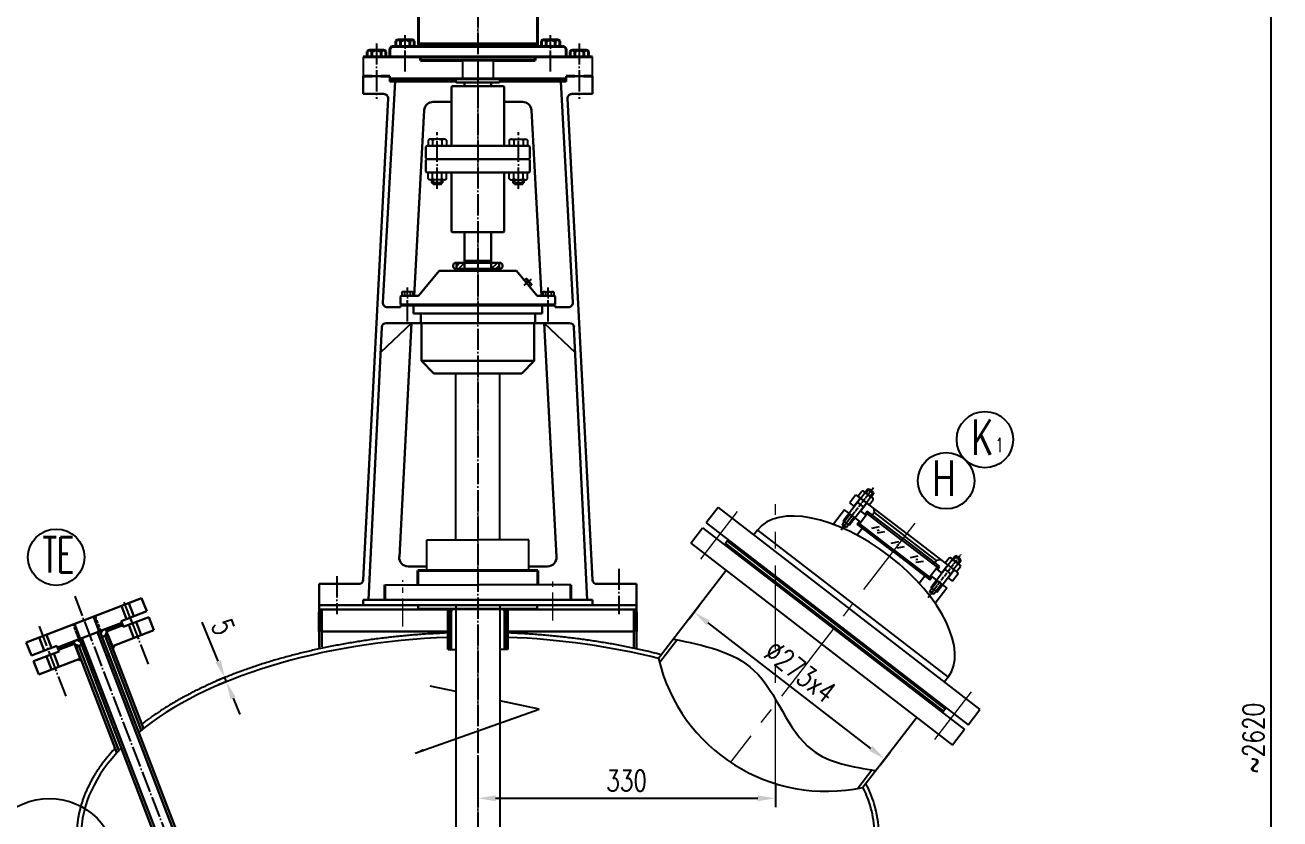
# Model space of a CAD drawing. Extents: x -7243 to -2491, y -430 to 6298.
# Drawn here: x -6445 to -5021, y 4071 to 4972 of the extents above; entities that cross this region are included whole.
import ezdxf

# ---------------------------------------------------------------- set-up
doc = ezdxf.new("R2010")
doc.units = 0
doc.header["$MEASUREMENT"] = 0
for name, pattern in [('ACAD_ISO04W100', [30.5, 24, -3, 0.5, -3]), ('CENTER', [50.8, 31.75, -6.35, 6.35, -6.35]), ('HIDDEN', [0.375, 0.25, -0.125])]:
    doc.linetypes.add(name, pattern=pattern)
doc.layers.get('0').update_dxf_attribs({"linetype": 'CONTINUOUS'})
doc.layers.get('DEFPOINTS').update_dxf_attribs({"linetype": 'CONTINUOUS'})
for name, color, linetype, lineweight in [('1', 7, 'CONTINUOUS', 40), ('中心线', 3, 'CENTER', 18), ('粗实线', 7, 'CONTINUOUS', 40), ('轮廓线', 7, 'CONTINUOUS', 30)]:
    doc.layers.add(name, color=color, linetype=linetype, lineweight=lineweight)
for name, color, linetype in [('1中心线', 3, 'ACAD_ISO04W100'), ('1轮廓实线层', 7, 'CONTINUOUS'), ('3轮廓', 7, 'CONTINUOUS'), ('3轮廓、图框', 7, 'CONTINUOUS'), ('4文字、标注、剖面线', 5, 'CONTINUOUS'), ('4文字标注', 5, 'CONTINUOUS'), ('5剖面线', 4, 'CONTINUOUS'), ('7虚线', 1, 'HIDDEN')]:
    doc.layers.add(name, color=color, linetype=linetype)
doc.styles.add('样式 2', font='ROMANS.shx', dxfattribs={"width": 0.75, "bigfont": 'hmhz.shx'})
doc.dimstyles.new('1-4 装配总图', dxfattribs={"dimscale": 4, "dimtxt": 3, "dimasz": 2.5, "dimexe": 1.25, "dimexo": 0, "dimgap": 1, "dimtad": 1, "dimdec": 0, "dimdsep": 46, "dimtxsty": '样式 2', "dimcen": 2.5, "dimclrd": 256, "dimclre": 256, "dimclrt": 256, "dimadec": 0, "dimazin": 0, "dimtfac": 1, "dimtdec": 0, "dimtmove": 0, "dimatfit": 1, "dimfxl": 1, "dimtfill": 1, "dimtfillclr": 256, "dimlwd": -1, "dimarcsym": 0})
doc.dimstyles.new('ISO-25', dxfattribs={"dimscale": 4, "dimtxt": 3, "dimasz": 2.5, "dimexe": 1.25, "dimexo": 0, "dimtad": 1, "dimdec": 0, "dimtxsty": '样式 2', "dimcen": 2.5, "dimclrd": 256, "dimclre": 256, "dimclrt": 256, "dimadec": 0, "dimazin": 0, "dimtfac": 1, "dimtdec": 0, "dimtmove": 0, "dimatfit": 3, "dimfxl": 1, "dimarcsym": 0})

# ---------------------------------------------------------------- blocks, each defined once
blk = doc.blocks.new('管口符号')
at = {"layer": '4文字标注'}
blk.add_circle((-1249.14, -514.69), 4, dxfattribs=at)
at = {"layer": '4文字标注', "style": '样式 2', "width": 0.7}
for tag, p, height in [('A', (-1250.76, -516.64), 5), ('1', (-1247.74, -516.63), 2)]:
    blk.add_attdef(tag, p, '', height=height, dxfattribs=at)
blk = doc.blocks.new('*D73')
at = {"layer": '3轮廓', "color": 5, "lineweight": -2}
for p, q in [((-5931.2, 4142.3), (-5931.2, 4084.7)), ((-5593.7, 4111.4), (-5593.7, 4084.7))]:
    blk.add_line(p, q, dxfattribs=at)
at = {"layer": '3轮廓', "color": 5}
blk.add_line((-5613.7, 4094.7), (-5911.2, 4094.7), dxfattribs=at)
for points in [[(-5911.2, 4098.1), (-5911.2, 4091.4), (-5931.2, 4094.7)], [(-5613.7, 4091.4), (-5613.7, 4098.1), (-5593.7, 4094.7)]]:
    blk.add_solid(points, dxfattribs=at)
at = {"layer": 'DEFPOINTS', "color": 0}
for p in [(-5931.2, 4142.3), (-5593.7, 4111.4), (-5931.2, 4094.7)]:
    blk.add_point(p, dxfattribs=at)
at = {"layer": '3轮廓', "color": 5, "insert": (-5762.5, 4114.7), "char_height": 24, "attachment_point": 5, "style": '样式 2', "bg_fill": 3, "box_fill_scale": 1.25, "bg_fill_color": 256, "bg_fill_true_color": 13158600, "bg_fill_transparency": 0}
blk.add_mtext('330', dxfattribs=at)
blk = doc.blocks.new('*D74')
at = {"layer": '3轮廓', "color": 5, "lineweight": -2}
for p, q in [((-5691.6, 4298.5), (-5679.7, 4313.8)), ((-5475.4, 4131.8), (-5463.5, 4147.1))]:
    blk.add_line(p, q, dxfattribs=at)
at = {"layer": '3轮廓', "color": 5}
blk.add_line((-5485.5, 4151.4), (-5670, 4293.7), dxfattribs=at)
for points in [[(-5668, 4296.3), (-5672, 4291.1), (-5685.8, 4305.9)], [(-5487.5, 4148.8), (-5483.5, 4154.1), (-5469.6, 4139.2)]]:
    blk.add_solid(points, dxfattribs=at)
at = {"layer": 'DEFPOINTS', "color": 0}
for p in [(-5685.8, 4305.9), (-5691.6, 4298.5), (-5475.4, 4131.8)]:
    blk.add_point(p, dxfattribs=at)
at = {"layer": '3轮廓', "color": 5, "insert": (-5565.5, 4238.4), "char_height": 24, "attachment_point": 5, "rotation": 322.3642, "style": '样式 2', "bg_fill": 3, "box_fill_scale": 1.25, "bg_fill_color": 256, "bg_fill_true_color": 13158600, "bg_fill_transparency": 0}
blk.add_mtext('%%C273x4', dxfattribs=at)
blk = doc.blocks.new('*D91')
at = {"layer": '3轮廓', "color": 5, "lineweight": -2}
for p, q in [((-5858.7, 5469.9), (-5021.5, 5469.9)), ((-5611, 2856), (-5021.5, 2856))]:
    blk.add_line(p, q, dxfattribs=at)
at = {"layer": '3轮廓', "color": 5}
blk.add_line((-5031.5, 2876), (-5031.5, 5449.9), dxfattribs=at)
for points in [[(-5028.1, 5449.9), (-5034.8, 5449.9), (-5031.5, 5469.9)], [(-5034.8, 2876), (-5028.1, 2876), (-5031.5, 2856)]]:
    blk.add_solid(points, dxfattribs=at)
at = {"layer": 'DEFPOINTS', "color": 0}
for p in [(-5858.7, 5469.9), (-5031.5, 5469.9), (-5611, 2856)]:
    blk.add_point(p, dxfattribs=at)
at = {"layer": '3轮廓', "color": 5, "insert": (-5051.5, 4163), "char_height": 24, "attachment_point": 5, "rotation": 90, "style": '样式 2', "bg_fill": 3, "box_fill_scale": 1.25, "bg_fill_color": 256, "bg_fill_true_color": 13158600, "bg_fill_transparency": 0}
blk.add_mtext('~2620', dxfattribs=at)
blk = doc.blocks.new('A$C21EA7D01')
at = {"layer": '3轮廓'}
for p, q in [((0, 0), (0, 10.5)), ((0, 0), (22.7, 0)), ((2.9, 12), (19.9, 12)), ((5.7, 10.5), (5.7, 0)), ((17, 10.5), (17, 0)), ((22.7, 0), (22.7, 10.5))]:
    blk.add_line(p, q, dxfattribs=at)
for centre, radius, start, end in [((2.9, 8.5), 3.48, 34.858, 145.142), ((11.4, 0.5), 11.5, 60.4605, 119.5395), ((19.9, 8.5), 3.48, 34.858, 145.142)]:
    blk.add_arc(centre, radius, start, end, dxfattribs=at)
blk = doc.blocks.new('*D160')
at = {"layer": '3轮廓', "color": 5}
for p, q in [((-6225.8, 4250.2), (-6243.9, 4294.7)), ((-6216.5, 4227), (-6218.3, 4231.7)), ((-6208.9, 4208.5), (-6201.4, 4190))]:
    blk.add_line(p, q, dxfattribs=at)
at = {"layer": '3轮廓', "color": 5, "lineweight": -2}
for p, q in [((-6216.6, 4232.4), (-6227.6, 4227.9)), ((-6214.7, 4227.7), (-6225.7, 4223.3))]:
    blk.add_line(p, q, dxfattribs=at)
at = {"layer": '3轮廓', "color": 5}
for points in [[(-6228.9, 4248.9), (-6222.8, 4251.4), (-6218.3, 4231.7)], [(-6205.9, 4209.7), (-6212, 4207.2), (-6216.5, 4227)]]:
    blk.add_solid(points, dxfattribs=at)
at = {"layer": 'DEFPOINTS', "color": 0}
for p in [(-6218.3, 4231.7), (-6216.6, 4232.4), (-6214.7, 4227.7)]:
    blk.add_point(p, dxfattribs=at)
at = {"layer": '3轮廓', "color": 5, "insert": (-6220.1, 4289.2), "char_height": 24, "attachment_point": 5, "rotation": 292.0729, "style": '样式 2', "bg_fill": 3, "box_fill_scale": 1.25, "bg_fill_color": 256, "bg_fill_true_color": 13158600, "bg_fill_transparency": 0}
blk.add_mtext('5', dxfattribs=at)

msp = doc.modelspace()

# ---------------------------------------------------------------- hatches: boundary and pattern name
at = {"layer": '4文字、标注、剖面线'}
h = msp.add_hatch(dxfattribs=at)
h.set_pattern_fill('ANSI31', color=256, scale=30, style=0)
h.set_pattern_definition([(45, (-5685.567, 4347.7658), (-2.65165, 2.65165), [])])
h.paths.add_polyline_path([(-5955.6, 4702.3), (-5955.6, 4695.3), (-5946.2, 4695.3), (-5946.2, 4702.3)])
h.paths.add_polyline_path([(-5916.2, 4702.3), (-5916.2, 4695.3), (-5906.9, 4695.3), (-5906.9, 4702.3)])
h = msp.add_hatch(dxfattribs=at)
h.set_pattern_fill('NET', color=256, scale=20, angle=66, style=0)
h.set_pattern_definition([(66, (-30628.9743, -8983.5135), (-2.28386364, 1.0168416), []), (156, (-30628.9743, -8983.5135), (-1.0168416, -2.28386364), [])])
h.paths.add_polyline_path([(-6408, 4266), (-6406.9, 4263.2), (-6388.7, 4270.1), (-6389.8, 4272.9)])
h.paths.add_polyline_path([(-6334.1, 4291.1), (-6335.2, 4293.9), (-6353.4, 4286.9), (-6352.3, 4284.1)])
h = msp.add_hatch(color=256, dxfattribs=at)
h.paths.add_polyline_path([(-6382.2, 4272.6), (-6383.2, 4275.5), (-6386, 4274.4)])
h.paths.add_polyline_path([(-6357.1, 4285.5), (-6359.9, 4284.4), (-6358.8, 4281.6)])
h = msp.add_hatch(color=256, dxfattribs=at)
h.paths.add_polyline_path([(-6388.3, 4269.2), (-6387.3, 4266.4), (-6384, 4267.7)])
h.paths.add_polyline_path([(-6351.9, 4283.2), (-6354.1, 4279.1), (-6350.9, 4280.4)])
h = msp.add_hatch(color=256, dxfattribs=at)
h.paths.add_polyline_path([(-6380.7, 4250.7), (-6381.8, 4253.5), (-6384.6, 4252.4)])
h.paths.add_polyline_path([(-6343.5, 4268.2), (-6346.3, 4267.1), (-6345.2, 4264.3)])
at = {"layer": '4文字标注'}
h = msp.add_hatch(dxfattribs=at)
h.set_pattern_fill('ANSI37', color=256, scale=0.01, style=0)
h.set_pattern_definition([(45, (-15256.6427, -11476.410717), (-0.0224506403, 0.0224506403), []), (135, (-15256.6427, -11476.410717), (-0.0224506403, -0.0224506403), [])])
h.paths.add_polyline_path([(-6111.2, 4308.9), (-6111.2, 4305.7), (-6108.2, 4306.8), (-6108.2, 4308.9)])
h = msp.add_hatch(dxfattribs=at)
h.set_pattern_fill('ANSI37', color=256, scale=0.01, angle=135, style=0)
h.set_pattern_definition([(180, (-17476.94789, -12124.11166), (-3e-18, -0.03175), []), (270, (-17476.94789, -12124.11166), (0.03175, -3e-18), [])])
h.paths.add_polyline_path([(-5959.8, 4309.4), (-5964.8, 4309.4), (-5961.8, 4306.7)])
h = msp.add_hatch(dxfattribs=at)
h.set_pattern_fill('ANSI37', color=256, scale=0.01, angle=45, style=0)
h.set_pattern_definition([(7e-15, (5614.473596, -12124.11166), (3e-18, -0.03175), []), (270, (5614.473596, -12124.11166), (-0.03175, -3e-18), [])])
h.paths.add_polyline_path([(-5902.7, 4309.4), (-5897.7, 4309.4), (-5900.7, 4306.7)])
h = msp.add_hatch(dxfattribs=at)
h.set_pattern_fill('ANSI37', color=256, scale=0.01, angle=180, style=0)
h.set_pattern_definition([(135, (3394.168406, -11476.410717), (0.0224506403, 0.0224506403), []), (45, (3394.168406, -11476.410717), (0.0224506403, -0.0224506403), [])])
h.paths.add_polyline_path([(-5751.2, 4308.9), (-5751.2, 4305.7), (-5754.2, 4306.8), (-5754.2, 4308.9)])

# ---------------------------------------------------------------- linework, layer by layer
at = {"color": 7, "linetype": 'Continuous'}
for p, q in [((-5981.8, 4791.7), (-5983.3, 4793.2)), ((-5981.8, 4791.7), (-5972.8, 4791.7)), ((-5972.8, 4791.7), (-5981.8, 4791.7)), ((-5972.8, 4791.7), (-5971.3, 4793.2)), ((-5889.7, 4791.7), (-5891.2, 4793.2)), ((-5889.7, 4791.7), (-5880.7, 4791.7)), ((-5880.7, 4791.7), (-5889.7, 4791.7)), ((-5880.7, 4791.7), (-5879.2, 4793.2))]:
    msp.add_line(p, q, dxfattribs=at)
for p, q in [((-5658.7, 4424.6), (-5672.1, 4407.2)), ((-5689.8, 4384.2), (-5676.4, 4401.6)), ((-5614, 4399), (-5618.3, 4393.5)), ((-5956.2, 4314.4), (-5956.2, 3240)), ((-5705.1, 4274.4), (-5725.1, 4248.4)), ((-5397.9, 4232.3), (-5402.1, 4226.8)), ((-5404.4, 4191.9), (-5403.2, 4193.5)), ((-5401.3, 4195.9), (-5403.2, 4193.5)), ((-5400.1, 4197.4), (-5401.3, 4195.9)), ((-5375.2, 4178.2), (-5361.7, 4195.6)), ((-5379.4, 4172.7), (-5392.9, 4155.2))]:
    msp.add_line(p, q)
for start_param, end_param in [(4.787045, 5.737515), (4.239763, 4.637732), (5.829433, 6.283185), (3.141593, 3.384312)]:
    msp.add_ellipse((-5931.2, 4053), major_axis=(-450, 0), ratio=0.5, start_param=start_param, end_param=end_param)
for points, knots in [([(-5965, 4282.4), (-5967.6, 4282.3), (-5972.8, 4282), (-5980.7, 4281.6), (-5988.5, 4281.2), (-5996.3, 4280.7), (-6004.1, 4280.1), (-6011.8, 4279.4), (-6019.6, 4278.7), (-6027.3, 4277.8), (-6034.9, 4277), (-6042.6, 4276), (-6050.2, 4275), (-6057.8, 4274), (-6065.3, 4272.8), (-6072.8, 4271.6), (-6080.3, 4270.4), (-6087.7, 4269), (-6095.1, 4267.7), (-6102.4, 4266.2), (-6109.7, 4264.7), (-6116.9, 4263.1), (-6124, 4261.4), (-6131.1, 4259.7), (-6138.2, 4258), (-6145.2, 4256.1), (-6152.1, 4254.2), (-6158.9, 4252.3), (-6165.7, 4250.3), (-6172.4, 4248.2), (-6179.1, 4246.1), (-6185.6, 4243.9), (-6192.1, 4241.6), (-6198.6, 4239.3), (-6204.9, 4237), (-6211.1, 4234.6), (-6217.3, 4232.1), (-6223.4, 4229.6), (-6229.4, 4227), (-6235.3, 4224.4), (-6241.1, 4221.7), (-6246.8, 4219), (-6252.5, 4216.2), (-6258, 4213.3), (-6263.4, 4210.5), (-6268.8, 4207.5), (-6274, 4204.6), (-6279.2, 4201.5), (-6284.2, 4198.5), (-6289.1, 4195.4), (-6293.9, 4192.2), (-6298.7, 4189), (-6303.3, 4185.8), (-6307.8, 4182.5), (-6310.8, 4180.2), (-6312.3, 4179), (-6312.4, 4178.9)], [0, 0, 0, 0, 7.851884, 15.694493, 23.526087, 31.344932, 39.1493, 46.937471, 54.707734, 62.458391, 70.18775, 77.894137, 85.575886, 93.231348, 100.858889, 108.456891, 116.023754, 123.557894, 131.057751, 138.521782, 145.948467, 153.33631, 160.683837, 167.989603, 175.252185, 182.470192, 189.64226, 196.767056, 203.84328, 210.869662, 217.84497, 224.768006, 231.637612, 238.452665, 245.212087, 251.914839, 258.559928, 265.146406, 271.673373, 278.139977, 284.545418, 290.888949, 297.16988, 303.387574, 309.541459, 315.63102, 321.655809, 327.615442, 333.509605, 339.338057, 345.100628, 350.797225, 356.427837, 361.992532, 367.491464, 367.854884, 367.854884, 367.854884, 367.854884]), ([(-5723, 4257.7), (-5727.5, 4258.8), (-5732.2, 4259.9), (-5739.2, 4261.6), (-5746.4, 4263.3), (-5753.6, 4264.8), (-5760.8, 4266.3), (-5768.1, 4267.8), (-5775.4, 4269.2), (-5782.8, 4270.5), (-5790.2, 4271.7), (-5797.7, 4272.9), (-5805.2, 4274), (-5812.7, 4275.1), (-5820.3, 4276.1), (-5827.9, 4277), (-5835.5, 4277.9), (-5843.2, 4278.7), (-5850.9, 4279.4), (-5858.6, 4280.1), (-5866.4, 4280.7), (-5874.1, 4281.2), (-5881.9, 4281.7), (-5889.7, 4282), (-5894.9, 4282.3), (-5897.5, 4282.4)], [0, 0, 0, 0, 7.228656, 14.499865, 21.812225, 29.16431, 36.554668, 43.981824, 51.444281, 58.940521, 66.469003, 74.02817, 81.616447, 89.23224, 96.87394, 104.539923, 112.228552, 119.938176, 127.667133, 135.413749, 143.176342, 150.953219, 158.742681, 166.543021, 174.352526, 174.352526, 174.352526, 174.352526]), ([(-6342.6, 4151.6), (-6342.8, 4151.5), (-6344, 4150.1), (-6346.3, 4147.6), (-6349.5, 4143.9), (-6352.6, 4140.2), (-6355.5, 4136.4), (-6358.3, 4132.7), (-6361, 4128.9), (-6363.6, 4125), (-6366, 4121.2), (-6368.3, 4117.3), (-6370.4, 4113.4), (-6372.4, 4109.5), (-6374.3, 4105.6), (-6376.1, 4101.6), (-6377.7, 4097.6), (-6379.2, 4093.6), (-6380.5, 4089.6), (-6381.7, 4085.6), (-6382.8, 4081.5), (-6383.7, 4077.5), (-6384.5, 4073.4), (-6385.1, 4069.3), (-6385.6, 4065.3), (-6386, 4061.2), (-6386.2, 4057.1), (-6386.2, 4054.4), (-6386.2, 4053)], [408.64036, 408.64036, 408.64036, 408.64036, 409.164136, 414.093514, 418.963949, 423.776707, 428.533172, 433.234841, 437.883332, 442.480377, 447.027828, 451.527653, 455.981936, 460.392876, 464.762783, 469.094074, 473.389274, 477.651004, 481.881983, 486.085016, 490.262991, 494.41887, 498.555683, 502.676515, 506.784504, 510.882825, 514.974684, 519.063307, 519.063307, 519.063307, 519.063307]), ([(-5476.2, 4053), (-5476.2, 4053.8), (-5476.2, 4054.6), (-5476.5, 4066.5), (-5478.3, 4077.5), (-5484, 4096.2), (-5487.1, 4103.9), (-5491, 4111.5)], [3.1415926, 3.1415926, 3.1415926, 3.1415926, 3.1518269, 3.1518269, 3.2930483, 3.2930483, 3.3939252, 3.3939252, 3.3939252, 3.3939252])]:
    msp.add_open_spline(points, degree=3, knots=knots)
at = {"layer": '1', "color": 7, "linetype": 'Continuous'}
for p, q in [((-5998.7, 4986.9), (-5998.7, 4950.9)), ((-5863.7, 4950.9), (-5863.7, 4983.4)), ((-5863.7, 4950.9), (-5998.7, 4950.9)), ((-5998.7, 4950.9), (-5998.7, 4947.9)), ((-5863.7, 4950.9), (-5998.7, 4950.9)), ((-5998.7, 4947.9), (-5998.7, 4950.9)), ((-5863.7, 4947.9), (-5863.7, 4950.9)), ((-5996.2, 4935.9), (-5996.2, 4932.4)), ((-5866.2, 4932.4), (-5996.2, 4932.4)), ((-5866.2, 4932.4), (-5866.2, 4935.9))]:
    msp.add_line(p, q, dxfattribs=at)
at = {"layer": '1'}
for p, q in [((-6024.1, 4953.9), (-6024.1, 4947.9)), ((-6005.9, 4955.4), (-6021.5, 4955.4)), ((-6018.9, 4953.9), (-6018.9, 4947.9)), ((-6008.5, 4947.9), (-6008.5, 4953.9)), ((-6003.3, 4947.9), (-6003.3, 4953.9)), ((-5859.1, 4947.9), (-5859.1, 4953.9)), ((-5856.5, 4955.4), (-5840.9, 4955.4)), ((-5853.9, 4947.9), (-5853.9, 4953.9)), ((-5843.5, 4953.9), (-5843.5, 4947.9)), ((-5838.3, 4953.9), (-5838.3, 4947.9)), ((-6056.6, 4941.9), (-6056.6, 4935.9)), ((-6038.4, 4943.4), (-6054, 4943.4)), ((-6051.4, 4941.9), (-6051.4, 4935.9)), ((-6041, 4935.9), (-6041, 4941.9)), ((-6035.8, 4935.9), (-6035.8, 4941.9)), ((-5826.6, 4935.9), (-5826.6, 4941.9)), ((-5824, 4943.4), (-5808.4, 4943.4)), ((-5821.4, 4935.9), (-5821.4, 4941.9)), ((-5811, 4941.9), (-5811, 4935.9)), ((-5805.8, 4941.9), (-5805.8, 4935.9)), ((-6013.7, 4935.9), (-6061.2, 4935.9)), ((-5931.2, 4935.9), (-6013.7, 4935.9)), ((-5996.2, 4935.9), (-5996.2, 4931.9)), ((-5948.7, 4931.9), (-5996.2, 4931.9)), ((-5931.2, 4935.9), (-5853.7, 4935.9)), ((-5913.7, 4931.9), (-5866.2, 4931.9)), ((-5866.2, 4935.9), (-5866.2, 4931.9)), ((-5866.2, 4935.9), (-5801.2, 4935.9)), ((-6051.2, 4913.9), (-6061.2, 4913.9)), ((-6031.2, 4913.9), (-6041.2, 4913.9)), ((-6031.2, 4910.9), (-5831.2, 4910.9)), ((-5831.2, 4913.9), (-5821.2, 4913.9)), ((-5811.2, 4913.9), (-5801.2, 4913.9))]:
    msp.add_line(p, q, dxfattribs=at)
at = {"layer": '1', "linetype": 'Continuous'}
for p, q in [((-6031.2, 4935.9), (-6031.2, 4943.9)), ((-5931.2, 4947.9), (-6027.2, 4947.9)), ((-5931.2, 4947.9), (-5835.2, 4947.9)), ((-5831.2, 4935.9), (-5831.2, 4943.9))]:
    msp.add_line(p, q, dxfattribs=at)
at = {"layer": '1', "lineweight": -3}
for p, q in [((-5948.7, 4932.4), (-5948.7, 4910.9)), ((-5913.7, 4932.4), (-5913.7, 4910.9))]:
    msp.add_line(p, q, dxfattribs=at)
at = {"layer": '1'}
for centre, radius, start, end in [((-6021.5, 4952.4), 3, 30, 150), ((-6013.7, 4945.7), 9.75, 57.7958, 122.2042), ((-6005.9, 4952.4), 3, 30, 150), ((-5856.5, 4952.4), 3, 30, 150), ((-5848.7, 4945.7), 9.75, 57.7958, 122.2042), ((-5840.9, 4952.4), 3, 30, 150), ((-6054, 4940.4), 3, 30, 150), ((-6046.2, 4933.7), 9.75, 57.7958, 122.2042), ((-6038.4, 4940.4), 3, 30, 150), ((-5824, 4940.4), 3, 30, 150), ((-5816.2, 4933.7), 9.75, 57.7958, 122.2042), ((-5808.4, 4940.4), 3, 30, 150)]:
    msp.add_arc(centre, radius, start, end, dxfattribs=at)
at = {"layer": '1', "linetype": 'Continuous'}
for centre, start, end in [((-6027.2, 4943.9), 90, 180), ((-5835.2, 4943.9), 0, 90)]:
    msp.add_arc(centre, 4, start, end, dxfattribs=at)
at = {"layer": '1中心线'}
for p, q in [((-6013.7, 4919.3), (-6013.7, 4960.6)), ((-5848.7, 4919.3), (-5848.7, 4960.6)), ((-6046.2, 4951.2), (-6046.2, 4888.4)), ((-5816.2, 4951.2), (-5816.2, 4888.4)), ((-5977.3, 4786.3), (-5977.3, 4850.7)), ((-5885.2, 4786.3), (-5885.2, 4850.7)), ((-5878.6, 4676.6), (-5870.2, 4683.7)), ((-6011.2, 4635.8), (-6011.2, 4674.4)), ((-5851.3, 4635.8), (-5851.3, 4674.4)), ((-6091.2, 4346.6), (-6091.2, 4303.7)), ((-5771.2, 4355.1), (-5771.2, 4303.7)), ((-6388.5, 4324), (-5987.2, 3278.6)), ((-6323.8, 4295), (-6333.1, 4319.3)), ((-6429, 4290), (-6398.2, 4209.7)), ((-6324.9, 4297.8), (-6304.8, 4245.6))]:
    msp.add_line(p, q, dxfattribs=at)
at = {"layer": '1轮廓实线层', "color": 7, "linetype": 'Continuous'}
for p, q in [((-5986.3, 4842.4), (-5987.7, 4841.6)), ((-5987.7, 4841.6), (-5987.7, 4834.9)), ((-5968.3, 4842.4), (-5986.3, 4842.4)), ((-5982.5, 4841.6), (-5982.5, 4834.9)), ((-5972.1, 4841.6), (-5972.1, 4834.9)), ((-5966.9, 4841.6), (-5968.3, 4842.4)), ((-5966.9, 4841.6), (-5966.9, 4834.9)), ((-5895.6, 4841.6), (-5894.2, 4842.4)), ((-5895.6, 4841.6), (-5895.6, 4834.9)), ((-5894.2, 4842.4), (-5876.2, 4842.4)), ((-5890.4, 4841.6), (-5890.4, 4834.9)), ((-5880, 4841.6), (-5880, 4834.9)), ((-5876.2, 4842.4), (-5874.8, 4841.6)), ((-5874.8, 4841.6), (-5874.8, 4834.9)), ((-5986.3, 4804.9), (-5987.7, 4804.1)), ((-5987.7, 4797.4), (-5987.7, 4804.1)), ((-5986.3, 4796.6), (-5987.7, 4797.4)), ((-5968.3, 4804.9), (-5986.3, 4804.9)), ((-5982.5, 4797.4), (-5982.5, 4804.1)), ((-5972.1, 4797.4), (-5972.1, 4804.1)), ((-5966.9, 4804.1), (-5968.3, 4804.9)), ((-5966.9, 4797.4), (-5968.3, 4796.6)), ((-5966.9, 4797.4), (-5966.9, 4804.1)), ((-5895.6, 4804.1), (-5894.2, 4804.9)), ((-5895.6, 4797.4), (-5895.6, 4804.1)), ((-5895.6, 4797.4), (-5894.2, 4796.6)), ((-5894.2, 4804.9), (-5876.2, 4804.9)), ((-5890.4, 4797.4), (-5890.4, 4804.1)), ((-5880, 4797.4), (-5880, 4804.1)), ((-5876.2, 4804.9), (-5874.8, 4804.1)), ((-5876.2, 4796.6), (-5874.8, 4797.4)), ((-5874.8, 4797.4), (-5874.8, 4804.1)), ((-5968.3, 4796.6), (-5986.3, 4796.6)), ((-5894.2, 4796.6), (-5876.2, 4796.6)), ((-5876.4, 4684.6), (-5878.7, 4682.7)), ((-5874.9, 4682.8), (-5877.2, 4680.9)), ((-5876.4, 4684.6), (-5875.7, 4684.4)), ((-5875.7, 4684.4), (-5870.5, 4678.2)), ((-6016.6, 4669.4), (-6017.4, 4668.9)), ((-6017.4, 4668.9), (-6017.4, 4664.9)), ((-6005.8, 4669.4), (-6016.6, 4669.4)), ((-6014.3, 4668.9), (-6014.3, 4664.9)), ((-6008.1, 4668.9), (-6008.1, 4664.9)), ((-6004.9, 4668.9), (-6005.8, 4669.4)), ((-6004.9, 4668.9), (-6004.9, 4664.9)), ((-5871.8, 4679.3), (-5874.2, 4677.3)), ((-5870.3, 4677.5), (-5872.6, 4675.5)), ((-5870.5, 4678.2), (-5870.3, 4677.5)), ((-5857.5, 4668.9), (-5856.7, 4669.4)), ((-5857.5, 4668.9), (-5857.5, 4664.9)), ((-5856.7, 4669.4), (-5845.9, 4669.4)), ((-5854.4, 4668.9), (-5854.4, 4664.9)), ((-5848.2, 4668.9), (-5848.2, 4664.9)), ((-5845.9, 4669.4), (-5845.1, 4668.9)), ((-5845.1, 4668.9), (-5845.1, 4664.9))]:
    msp.add_line(p, q, dxfattribs=at)
at = {"layer": '1轮廓实线层'}
for p, q in [((-6006.4, 4633.9), (-6041.7, 4600.7)), ((-5856.1, 4633.9), (-5820.8, 4600.7))]:
    msp.add_line(p, q, dxfattribs=at)
at = {"layer": '1轮廓实线层', "color": 7, "linetype": 'Continuous'}
for centre, radius, start, end in [((-5985.1, 4837.8), 4.6, 55.6158, 124.3842), ((-5977.3, 4825.2), 17.2, 72.412, 107.588), ((-5969.5, 4837.8), 4.6, 55.6158, 124.3842), ((-5893, 4837.8), 4.6, 55.6158, 124.3842), ((-5885.2, 4825.2), 17.2, 72.412, 107.588), ((-5877.4, 4837.8), 4.6, 55.6158, 124.3842), ((-5985.1, 4800.3), 4.6, 55.6158, 124.3842), ((-5985.1, 4801.2), 4.6, 235.6158, 304.3842), ((-5977.3, 4787.7), 17.2, 72.412, 107.588), ((-5977.3, 4813.8), 17.2, 252.412, 287.588), ((-5969.5, 4800.3), 4.6, 55.6158, 124.3842), ((-5969.5, 4801.2), 4.6, 235.6158, 304.3842), ((-5893, 4800.3), 4.6, 55.6158, 124.3842), ((-5893, 4801.2), 4.6, 235.6158, 304.3842), ((-5885.2, 4787.7), 17.2, 72.412, 107.588), ((-5885.2, 4813.8), 17.2, 252.412, 287.588), ((-5877.4, 4800.3), 4.6, 55.6158, 124.3842), ((-5877.4, 4801.2), 4.6, 235.6158, 304.3842), ((-5876.9, 4682.6), 2.07, 5.722, 74.4905), ((-5879, 4676.3), 7.74, 22.5183, 57.6942), ((-6015.9, 4666.6), 2.76, 55.6158, 124.3842), ((-6011.2, 4659.1), 10.3, 72.412, 107.588), ((-6006.5, 4666.6), 2.76, 55.6158, 124.3842), ((-5872.4, 4677.3), 2.07, 5.722, 74.4905), ((-5856, 4666.6), 2.76, 55.6158, 124.3842), ((-5851.3, 4659.1), 10.3, 72.412, 107.588), ((-5846.6, 4666.6), 2.76, 55.6158, 124.3842)]:
    msp.add_arc(centre, radius, start, end, dxfattribs=at)
at = {"layer": '3轮廓'}
for p, q in [((-6061.2, 4935.9), (-6061.2, 4913.9)), ((-5801.2, 4913.9), (-5801.2, 4935.9)), ((-5956.2, 4387.9), (-5956.2, 4576.9)), ((-5906.2, 4387.9), (-5906.2, 4576.9)), ((-5989.1, 4353.1), (-5989.1, 4387.9)), ((-5989.1, 4387.9), (-5931.2, 4387.9)), ((-5873.4, 4387.9), (-5931.2, 4387.9)), ((-5873.4, 4353.1), (-5873.4, 4387.9)), ((-6036.8, 4336.9), (-5931.2, 4336.9)), ((-5825.6, 4336.9), (-5931.2, 4336.9)), ((-5964.8, 4263.5), (-5956.2, 4263.5)), ((-5897.7, 4263.5), (-5906.2, 4263.5))]:
    msp.add_line(p, q, dxfattribs=at)
at = {"layer": '3轮廓', "lineweight": 30}
for p, q in [((-6061.2, 4913.9), (-6031.2, 4913.9)), ((-6061.2, 4913.9), (-6061.2, 4893.9)), ((-6031.2, 4913.9), (-6031.2, 4907.9)), ((-5956.2, 4910.9), (-5956.2, 4907.9)), ((-5906.2, 4910.9), (-5906.2, 4907.9)), ((-5831.2, 4913.9), (-5831.2, 4907.9)), ((-5831.2, 4913.9), (-5801.2, 4913.9)), ((-5801.2, 4913.9), (-5801.2, 4893.9)), ((-6038.9, 4657.2), (-6025.2, 4907.9)), ((-6031.2, 4907.9), (-5956.2, 4907.9)), ((-5961.2, 4901.9), (-5960.2, 4902.9)), ((-5961.2, 4901.9), (-5961.2, 4834.9)), ((-5960.2, 4902.9), (-5931.2, 4902.9)), ((-5955.2, 4906.9), (-5907.2, 4906.9)), ((-5946.2, 4906.9), (-5946.2, 4902.9)), ((-5931.2, 4902.9), (-5902.2, 4902.9)), ((-5916.2, 4906.9), (-5916.2, 4902.9)), ((-5906.2, 4907.9), (-5831.2, 4907.9)), ((-5901.2, 4901.9), (-5902.2, 4902.9)), ((-5901.2, 4901.9), (-5901.2, 4834.9)), ((-5823.5, 4657.2), (-5837.2, 4907.9)), ((-6061.3, 4342.7), (-6033, 4888.7)), ((-6038, 4893.9), (-6061.2, 4893.9)), ((-5982, 4884.9), (-5961.2, 4884.9)), ((-5880.5, 4884.9), (-5901.2, 4884.9)), ((-5801.1, 4342.7), (-5829.5, 4888.7)), ((-5824.5, 4893.9), (-5801.2, 4893.9)), ((-6003.5, 4664.9), (-5992, 4875.4)), ((-5859, 4664.9), (-5870.5, 4875.4)), ((-5990.2, 4833.9), (-5989.2, 4834.9)), ((-5990.2, 4820.9), (-5990.2, 4833.9)), ((-5989.2, 4834.9), (-5931.2, 4834.9)), ((-5873.2, 4834.9), (-5931.2, 4834.9)), ((-5872.2, 4833.9), (-5873.2, 4834.9)), ((-5872.2, 4820.9), (-5872.2, 4833.9)), ((-5989.2, 4819.9), (-5990.2, 4820.9)), ((-5989.2, 4819.9), (-5990.2, 4818.9)), ((-5990.2, 4818.9), (-5990.2, 4805.9)), ((-5989.2, 4819.9), (-5931.2, 4819.9)), ((-5873.2, 4819.9), (-5931.2, 4819.9)), ((-5873.2, 4819.9), (-5872.2, 4820.9)), ((-5873.2, 4819.9), (-5872.2, 4818.9)), ((-5872.2, 4818.9), (-5872.2, 4805.9)), ((-5990.2, 4805.9), (-5989.2, 4804.9)), ((-5989.2, 4804.9), (-5931.2, 4804.9)), ((-5961.2, 4737.9), (-5961.2, 4804.9)), ((-5873.2, 4804.9), (-5931.2, 4804.9)), ((-5901.2, 4737.9), (-5901.2, 4804.9)), ((-5872.2, 4805.9), (-5873.2, 4804.9)), ((-5961.2, 4737.9), (-5960.2, 4736.9)), ((-5960.2, 4736.9), (-5916.2, 4736.9)), ((-5946.2, 4736.9), (-5946.2, 4702.3)), ((-5916.2, 4736.9), (-5902.2, 4736.9)), ((-5916.2, 4736.9), (-5916.2, 4702.3)), ((-5901.2, 4737.9), (-5902.2, 4736.9)), ((-5959.2, 4700.3), (-5957.2, 4702.3)), ((-5959.2, 4700.3), (-5959.2, 4697.3)), ((-5957.2, 4695.3), (-5959.2, 4697.3)), ((-5957.2, 4702.3), (-5905.2, 4702.3)), ((-5955.6, 4702.3), (-5955.6, 4695.3)), ((-5946.2, 4704.5), (-5916.2, 4704.5)), ((-5946.2, 4702.3), (-5946.2, 4695.3)), ((-5946.2, 4702.3), (-5946.2, 4693.3)), ((-5916.2, 4702.3), (-5916.2, 4695.3)), ((-5916.2, 4702.3), (-5916.2, 4693.3)), ((-5906.9, 4702.3), (-5906.9, 4695.3)), ((-5903.2, 4700.3), (-5905.2, 4702.3)), ((-5905.2, 4695.3), (-5903.2, 4697.3)), ((-5903.2, 4700.3), (-5903.2, 4697.3)), ((-5998.6, 4664.9), (-5975, 4693.3)), ((-5975, 4693.3), (-5931.2, 4693.3)), ((-5957.2, 4695.3), (-5905.2, 4695.3)), ((-5949.2, 4695.3), (-5949.2, 4693.3)), ((-5887.5, 4693.3), (-5931.2, 4693.3)), ((-5913.2, 4695.3), (-5913.2, 4693.3)), ((-5863.9, 4664.9), (-5887.5, 4693.3)), ((-6019.1, 4663.9), (-6018.1, 4664.9)), ((-6019.1, 4663.9), (-6019.1, 4654.9)), ((-6019.1, 4654.9), (-6004.1, 4654.9)), ((-6018.1, 4664.9), (-5998.6, 4664.9)), ((-6004.1, 4654.9), (-5931.2, 4654.9)), ((-6004.1, 4653.9), (-6004.1, 4654.9)), ((-5858.4, 4654.9), (-5931.2, 4654.9)), ((-5844.4, 4664.9), (-5863.9, 4664.9)), ((-5858.4, 4653.9), (-5858.4, 4654.9)), ((-5843.4, 4654.9), (-5858.4, 4654.9)), ((-5843.4, 4663.9), (-5844.4, 4664.9)), ((-5843.4, 4663.9), (-5843.4, 4654.9)), ((-6019.1, 4651.9), (-6034, 4651.9)), ((-6019.1, 4653.9), (-5931.2, 4653.9)), ((-6019.1, 4653.9), (-6019.1, 4651.9)), ((-6004.1, 4653.9), (-6004.1, 4644.9)), ((-6004.1, 4644.9), (-5931.2, 4644.9)), ((-5996.1, 4644.9), (-5996.1, 4633.9)), ((-5843.4, 4653.9), (-5931.2, 4653.9)), ((-5858.4, 4644.9), (-5931.2, 4644.9)), ((-5866.4, 4644.9), (-5866.4, 4633.9)), ((-5858.4, 4653.9), (-5858.4, 4644.9)), ((-5843.4, 4653.9), (-5843.4, 4651.9)), ((-5843.4, 4651.9), (-5828.5, 4651.9)), ((-6055.2, 4319.9), (-6040.3, 4629.2)), ((-5931.2, 4633.9), (-6035.3, 4633.9)), ((-6020.3, 4368.6), (-6006.4, 4633.9)), ((-5996.1, 4633.9), (-5995.1, 4633.9)), ((-5995.1, 4633.9), (-5995.1, 4591.1)), ((-5931.2, 4633.9), (-5827.1, 4633.9)), ((-5867.4, 4633.9), (-5867.4, 4591.1)), ((-5866.4, 4633.9), (-5867.4, 4633.9)), ((-5842.1, 4368.6), (-5856.1, 4633.9)), ((-5807.2, 4319.9), (-5822.2, 4629.2)), ((-5995.1, 4591.1), (-5867.4, 4591.1)), ((-5995.1, 4591.1), (-5981, 4576.9)), ((-5867.4, 4591.1), (-5881.5, 4576.9)), ((-5981, 4576.9), (-5931.2, 4576.9)), ((-5881.5, 4576.9), (-5931.2, 4576.9)), ((-6010.4, 4357.9), (-5989.1, 4357.9)), ((-5852.1, 4357.9), (-5873.4, 4357.9)), ((-6111.2, 4337.9), (-6111.2, 4313.9)), ((-6111.2, 4337.9), (-6066.3, 4337.9)), ((-6111.2, 4333.9), (-6111.2, 4313.9)), ((-5751.2, 4337.9), (-5796.2, 4337.9)), ((-5751.2, 4337.9), (-5751.2, 4313.9)), ((-6111.2, 4313.9), (-5751.2, 4313.9)), ((-6061.2, 4319.9), (-6061.2, 4313.9)), ((-6061.2, 4319.9), (-5801.2, 4319.9)), ((-5801.2, 4319.9), (-5801.2, 4313.9))]:
    msp.add_line(p, q, dxfattribs=at)
at = {"layer": '3轮廓', "color": 7, "lineweight": 30}
for p, q in [((-5983.3, 4793.2), (-5983.3, 4796.6)), ((-5983.3, 4793.2), (-5971.3, 4793.2)), ((-5971.3, 4793.2), (-5971.3, 4796.6)), ((-5891.2, 4793.2), (-5891.2, 4796.6)), ((-5879.2, 4793.2), (-5891.2, 4793.2)), ((-5879.2, 4793.2), (-5879.2, 4796.6))]:
    msp.add_line(p, q, dxfattribs=at)
at = {"layer": '3轮廓', "lineweight": 30}
for centre, radius, start, end in [((-5955.2, 4907.9), 1, 180, 270), ((-5907.2, 4907.9), 1, 270, 0), ((-6038, 4888.9), 5, 357.1936, 90), ((-5982, 4874.9), 10, 90, 176.2778), ((-5880.5, 4874.9), 10, 3.7222, 90), ((-5824.5, 4888.9), 5, 90, 182.8064), ((-6034, 4656.9), 5, 176.2778, 270), ((-5828.5, 4656.9), 5, 270, 3.7222), ((-6035.3, 4628.9), 5, 90, 176.2778), ((-5827.1, 4628.9), 5, 3.7222, 90), ((-6010.4, 4367.9), 10, 176.2778, 270), ((-5852.1, 4367.9), 10, 270, 3.7222), ((-6066.3, 4342.9), 5, 270, 357.1936), ((-5796.2, 4342.9), 5, 182.8064, 270)]:
    msp.add_arc(centre, radius, start, end, dxfattribs=at)
at = {"layer": '4文字标注'}
for p, q in [((-5981.8, 4796.6), (-5981.8, 4791.7)), ((-5972.8, 4796.6), (-5972.8, 4791.7)), ((-5889.7, 4796.6), (-5889.7, 4791.7)), ((-5880.7, 4796.6), (-5880.7, 4791.7)), ((-5651.5, 4382.4), (-5650.2, 4384)), ((-5648.4, 4386.4), (-5650.2, 4384)), ((-5647.2, 4388), (-5648.4, 4386.4)), ((-5956.2, 4215.8), (-5985.2, 4221.9)), ((-5861.7, 4195.9), (-5906.2, 4205.3))]:
    msp.add_line(p, q, dxfattribs=at)
msp.add_circle((-6417.3, 4018), 76.5, dxfattribs=at)
at = {"layer": '7虚线'}
for p, q in [((-6365.4, 4301.6), (-6359, 4284.8)), ((-6390.6, 4291.9), (-6384.2, 4275.1))]:
    msp.add_line(p, q, dxfattribs=at)
at = {"layer": '中心线', "ltscale": 5}
for p, q in [((-5637, 4420.1), (-5678.5, 4366.2)), ((-5371.7, 4215.5), (-5413.2, 4161.6))]:
    msp.add_line(p, q, dxfattribs=at)
at = {"layer": '中心线'}
for p, q in [((-6016.3, 4289.6), (-6016.3, 4342.1)), ((-5846.3, 4296.4), (-5846.3, 4342.1))]:
    msp.add_line(p, q, dxfattribs=at)
at = {"layer": '粗实线'}
for p, q in [((-5999.5, 4336.9), (-5999.5, 4353.1)), ((-5999.5, 4353.1), (-5931.2, 4353.1)), ((-5863.1, 4353.1), (-5931.2, 4353.1)), ((-5863.1, 4336.9), (-5863.1, 4353.1)), ((-6036.8, 4336.9), (-6036.8, 4319.9)), ((-5825.6, 4336.9), (-5825.6, 4319.9)), ((-6111.2, 4283.9), (-6111.2, 4305.9)), ((-5751.2, 4283.9), (-5751.2, 4305.9))]:
    msp.add_line(p, q, dxfattribs=at)
at = {"layer": '粗实线', "linetype": 'Continuous'}
for p, q in [((-5964.8, 4309.4), (-5964.8, 4263.5)), ((-5961.8, 4309.4), (-5961.8, 4263.5)), ((-5900.7, 4309.4), (-5900.7, 4263.5)), ((-5897.7, 4309.4), (-5897.7, 4263.5))]:
    msp.add_line(p, q, dxfattribs=at)
at = {"layer": '轮廓线'}
for p, q in [((-6312.7, 4321.8), (-6443.4, 4271.6)), ((-6329.8, 4298.1), (-6335.5, 4313)), ((-6321.4, 4301.3), (-6327.1, 4316.3)), ((-6306.9, 4306.9), (-6312.7, 4321.8)), ((-6111.2, 4313.9), (-6111.2, 4265.7)), ((-6073.7, 4313.9), (-6111.2, 4313.9)), ((-5998.8, 4313.9), (-5998.8, 4309.4)), ((-5863.8, 4313.9), (-5863.8, 4309.4)), ((-5751.2, 4313.9), (-5751.2, 4264.3)), ((-6367.3, 4300.9), (-6360.8, 4284.1)), ((-6335.9, 4295.8), (-6306.9, 4306.9)), ((-6333.4, 4289.2), (-6304.4, 4300.3)), ((-6304.4, 4300.3), (-6298.7, 4285.4)), ((-6108.2, 4308.9), (-6111.2, 4308.9)), ((-6111.2, 4305.7), (-6108.2, 4306.8)), ((-5959.8, 4308.9), (-6108.3, 4308.9)), ((-6108.2, 4308.9), (-6108.2, 4266.5)), ((-5931.2, 4309.9), (-5998.8, 4309.9)), ((-5931.2, 4309.4), (-5998.8, 4309.4)), ((-5964.8, 4309.4), (-5961.8, 4306.7)), ((-5961.8, 4306.7), (-5959.8, 4309.4)), ((-5931.2, 4309.9), (-5863.8, 4309.9)), ((-5931.2, 4309.4), (-5863.8, 4309.4)), ((-5754.2, 4308.9), (-5902.8, 4308.9)), ((-5900.7, 4306.7), (-5902.7, 4309.4)), ((-5897.7, 4309.4), (-5900.7, 4306.7)), ((-5754.2, 4308.9), (-5754.2, 4265)), ((-5754.2, 4308.9), (-5751.2, 4308.9)), ((-5751.2, 4305.7), (-5754.2, 4306.8)), ((-6408, 4266), (-6335.2, 4293.9)), ((-6388.8, 4292.6), (-6382.3, 4275.8)), ((-6362.2, 4283.5), (-6335.2, 4293.9)), ((-6359.9, 4284.4), (-5982.9, 3302.3)), ((-6358.8, 4281.6), (-6357.1, 4285.5)), ((-6353.4, 4286.9), (-6352.3, 4284.1)), ((-6352.3, 4284.1), (-6334.1, 4291.1)), ((-6298.7, 4285.4), (-6346.3, 4267.1)), ((-6335.2, 4293.9), (-6335.9, 4295.8)), ((-6334.1, 4291.1), (-6335.2, 4293.9)), ((-6334.1, 4291.1), (-6333.4, 4289.2)), ((-6333.4, 4289.2), (-6333.4, 4289.2)), ((-6327.3, 4291.6), (-6321.6, 4276.6)), ((-6318.9, 4294.8), (-6313.2, 4279.9)), ((-6443.4, 4271.6), (-6437.6, 4256.7)), ((-6428.9, 4277.2), (-6423.2, 4262.3)), ((-6420.5, 4280.4), (-6414.8, 4265.5)), ((-6408, 4266), (-6380.9, 4276.3)), ((-6406.9, 4263.2), (-6388.7, 4270.1)), ((-6389.8, 4272.9), (-6388.7, 4270.1)), ((-6388.7, 4270.1), (-6382.2, 4253.3)), ((-6382.2, 4272.6), (-6386, 4274.4)), ((-6383.2, 4275.5), (-6006.2, 3293.3)), ((-6380.4, 4276.5), (-6003.4, 3294.4)), ((-6362.7, 4283.3), (-5985.7, 3301.2)), ((-6350.9, 4280.4), (-6357.4, 4277.9)), ((-6351.9, 4283.2), (-6354.1, 4279.1)), ((-6354.1, 4279.1), (-6313, 4172.1)), ((-6352.3, 4284.1), (-6345.8, 4267.3)), ((-6351.3, 4280.2), (-6310.6, 4174)), ((-5964.8, 4283.9), (-6108.2, 4283.9)), ((-5897.7, 4283.9), (-5754.2, 4283.9)), ((-6437.6, 4256.7), (-6408.7, 4267.8)), ((-6435.1, 4250.2), (-6406.2, 4261.3)), ((-6412.3, 4259), (-6406.5, 4244)), ((-6408, 4266), (-6408.7, 4267.8)), ((-6406.9, 4263.2), (-6408, 4266)), ((-6406.9, 4263.2), (-6406.2, 4261.3)), ((-6388.3, 4269.2), (-6384, 4267.7)), ((-6387.3, 4266.4), (-6380.7, 4268.9)), ((-6386.8, 4266.6), (-6340.7, 4146.4)), ((-6384, 4267.7), (-6338.4, 4148.8)), ((-6345.2, 4264.3), (-6343.5, 4268.2)), ((-6429.4, 4235.2), (-6435.1, 4250.2)), ((-6381.8, 4253.5), (-6429.4, 4235.2)), ((-6420.7, 4255.7), (-6414.9, 4240.8)), ((-6380.7, 4250.7), (-6384.6, 4252.4))]:
    msp.add_line(p, q, dxfattribs=at)

# ---------------------------------------------------------------- block references
at = {"layer": '4文字标注'}
ref = msp.add_blockref('管口符号', (4637.1, 8619.2), dxfattribs=dict(at, xscale=7.999999996798579, yscale=7.999999996800761, zscale=7.9999999968))
ref.add_attrib('1', '1', (-5344.3, 4487.6), dxfattribs={"height": 16, "style": '样式 2', "width": 0.7})
ref.add_attrib('A', 'K', (-5371.6, 4484.4), dxfattribs={"height": 40, "style": '样式 2', "width": 0.7})
ref = msp.add_blockref('管口符号', (4593.1, 8572.6), dxfattribs=dict(at, xscale=7.999999996798579, yscale=7.999999996800761, zscale=7.9999999968))
ref.add_attrib('A', 'H', (-5415.6, 4437.9), dxfattribs={"height": 40, "style": '样式 2', "width": 0.7})
ref = msp.add_blockref('管口符号', (3583.6, 8485.8), dxfattribs=dict(at, xscale=7.999999996798579, yscale=7.999999996800761, zscale=7.9999999968))
ref.add_attrib('A', 'TE', (-6425.1, 4351.1), dxfattribs={"height": 40, "style": '样式 2', "width": 0.6})

# ---------------------------------------------------------------- dimensions: what is measured, and where the dimension line sits
at = {"layer": '3轮廓'}
dim = msp.add_linear_dim(base=(-5931.2, 4094.7), p1=(-5593.7, 4111.4), p2=(-5931.2, 4142.3), text='330', dimstyle='1-4 装配总图', override={"dimscale": 8, "dimtxsty": '样式 2', "dimclrd": 5, "dimclre": 5, "dimclrt": 5}, dxfattribs=at)
dim.commit()
dim.dimension.update_dxf_attribs({"geometry": '*D73', "text_midpoint": (-5762.5, 4114.7)})

# ---------------------------------------------------------------- next in the draw order: linework, layer by layer
msp.add_line((-5906.2, 4314.4), (-5906.2, 3240))
at = {"layer": '1中心线'}
msp.add_line((-5931.2, 5268), (-5931.2, 2946.3), dxfattribs=at)
at = {"layer": '中心线', "ltscale": 3}
msp.add_line((-5931.2, 5499.5), (-5931.2, 2955.4), dxfattribs=at)

# ---------------------------------------------------------------- next in the draw order: dimensions: what is measured, and where the dimension line sits
at = {"layer": '3轮廓'}
for p1, p2, distance, text, override, picture, middle in [((-5475.4, 4131.8), (-5691.6, 4298.5), -9.4, '%%C<>x4', {"dimscale": 8, "dimtxsty": '样式 2', "dimclrd": 5, "dimclre": 5, "dimclrt": 5}, '*D74', (-5565.5, 4238.4)), ((-6214.7, 4227.7), (-6216.6, 4232.4), 1.9, '5', {"dimscale": 8, "dimclrd": 5, "dimclre": 5, "dimclrt": 5}, '*D160', (-6220.1, 4289.2))]:
    dim = msp.add_aligned_dim(p1=p1, p2=p2, distance=distance, text=text, dimstyle='1-4 装配总图', override=override, dxfattribs=at)
    dim.commit()
    dim.dimension.update_dxf_attribs({"geometry": picture, "text_midpoint": middle})

# ---------------------------------------------------------------- next in the draw order: leaders
at = {"layer": '4文字标注'}
msp.add_leader([(-6002.3, 4146.1), (-5861.7, 4195.9)], dimstyle='ISO-25', override={"dimgap": 0.625, "dimtad": 0, "dimfxl": 0}, dxfattribs=at)

# ---------------------------------------------------------------- next in the draw order: linework, layer by layer
for p, q in [((-5658.7, 4424.6), (-5361.7, 4195.6)), ((-5676.4, 4401.6), (-5379.4, 4172.7)), ((-5672.1, 4407.2), (-5375.2, 4178.2)), ((-5614, 4399), (-5397.9, 4232.3)), ((-5689.8, 4384.2), (-5392.9, 4155.2)), ((-5650.2, 4384), (-5403.2, 4193.5)), ((-5648.4, 4386.4), (-5401.3, 4195.9)), ((-5649.5, 4353.1), (-5726.4, 4253.3)), ((-5433.3, 4186.4), (-5494.4, 4107.1)), ((-5484.2, 4126.8), (-5500.4, 4105.9))]:
    msp.add_line(p, q)
msp.add_arc((-5535.8, 4298.6), 195.9, 193.3563, 282.178)
msp.add_ellipse((-5505.9, 4315.7), major_axis=(-108.1, 83.4), ratio=0.498168, start_param=3.141593, end_param=6.283185)
msp.add_spline([(-5709.4, 4275.3), (-5618.1, 4239.9), (-5552.1, 4149.6), (-5479.8, 4126.1)], degree=3, dxfattribs=at)
at = {"layer": '中心线', "ltscale": 3}
for p, q in [((-5593.7, 4111.4), (-5593.7, 4428.6)), ((-5435.6, 4406.9), (-5644.7, 4135.7))]:
    msp.add_line(p, q, dxfattribs=at)

# ---------------------------------------------------------------- next in the draw order: dimensions: what is measured, and where the dimension line sits
at = {"layer": '3轮廓'}
dim = msp.add_linear_dim(base=(-5031.5, 5469.9), p1=(-5611, 2856), p2=(-5858.7, 5469.9), angle=90, text='~2620', dimstyle='1-4 装配总图', override={"dimscale": 8, "dimtxsty": '样式 2', "dimclrd": 5, "dimclre": 5, "dimclrt": 5}, dxfattribs=at)
dim.commit()
dim.dimension.update_dxf_attribs({"geometry": '*D91', "text_midpoint": (-5051.5, 4163)})

# ---------------------------------------------------------------- next in the draw order: linework, layer by layer
at = {"layer": '1中心线', "ltscale": 0.2}
for p, q in [((-5513.8, 4406.5), (-5482.5, 4447.4)), ((-5420.6, 4322.7), (-5383.3, 4371.5))]:
    msp.add_line(p, q, dxfattribs=at)
at = {"layer": '1中心线'}
msp.add_line((-5519.2, 4399.4), (-5504.1, 4419.2), dxfattribs=at)
at = {"layer": '3轮廓、图框'}
for p, q in [((-5492, 4442), (-5489.4, 4445.4)), ((-5490.9, 4441.2), (-5487.4, 4445.7)), ((-5489.4, 4445.4), (-5487.4, 4445.7)), ((-5489.4, 4445.4), (-5482.6, 4440.2)), ((-5487.4, 4445.7), (-5482.9, 4442.2)), ((-5486.3, 4437.7), (-5482.9, 4442.2)), ((-5482.9, 4442.2), (-5482.6, 4440.2)), ((-5516.7, 4409.7), (-5497.2, 4435.2)), ((-5509.9, 4404.5), (-5490.4, 4430)), ((-5502.7, 4438.6), (-5509.3, 4430.1)), ((-5504.2, 4426.2), (-5509.3, 4430.1)), ((-5504.4, 4426.4), (-5497.5, 4435.4)), ((-5502.7, 4438.6), (-5501.7, 4438.7)), ((-5444.2, 4394.7), (-5501.7, 4438.7)), ((-5500.8, 4430.6), (-5494, 4425.4)), ((-5497.1, 4420.7), (-5490.1, 4429.8)), ((-5485.2, 4436.8), (-5482.6, 4440.2)), ((-5515.3, 4422.1), (-5527.9, 4405.7)), ((-5517.8, 4406), (-5509.1, 4417.4)), ((-5496.9, 4408), (-5515.3, 4422.1)), ((-5513.2, 4402.5), (-5504.6, 4413.9)), ((-5498.2, 4406.3), (-5489.5, 4417.7)), ((-5490.8, 4416), (-5497.3, 4421)), ((-5492.2, 4417), (-5489.6, 4420.4)), ((-5449.8, 4387.3), (-5490.9, 4418.7)), ((-5448.5, 4389), (-5489.6, 4420.4)), ((-5485.3, 4414.4), (-5481.8, 4418.9)), ((-5482.5, 4423.9), (-5481.8, 4418.9)), ((-5481.8, 4418.9), (-5446.4, 4391.8)), ((-5527.9, 4405.7), (-5527.8, 4404.7)), ((-5516.5, 4403), (-5517.8, 4406)), ((-5517.8, 4406), (-5515.5, 4404.3)), ((-5509.9, 4404.5), (-5516.7, 4409.7)), ((-5516.5, 4403), (-5513.2, 4402.5)), ((-5513.2, 4402.5), (-5515.5, 4404.3)), ((-5501.3, 4393.4), (-5493.9, 4403.1)), ((-5500.9, 4405.7), (-5498.3, 4409.1)), ((-5459.8, 4374.3), (-5500.9, 4405.7)), ((-5458.5, 4376), (-5499.6, 4407.4)), ((-5449.8, 4387.3), (-5408.7, 4355.8)), ((-5448.5, 4389), (-5407.4, 4357.6)), ((-5410.9, 4364.7), (-5446.4, 4391.8)), ((-5444.2, 4394.7), (-5386.7, 4350.6)), ((-5459.8, 4374.3), (-5418.7, 4342.8)), ((-5458.5, 4376), (-5417.4, 4344.5)), ((-5391.7, 4365.3), (-5388.2, 4369.8)), ((-5388.2, 4369.8), (-5390.2, 4369.5)), ((-5383.7, 4366.3), (-5388.2, 4369.8)), ((-5418.8, 4345.6), (-5410.2, 4356.9)), ((-5417.5, 4333.8), (-5398, 4359.3)), ((-5414.4, 4360.2), (-5410.9, 4364.7)), ((-5405.9, 4365.4), (-5410.9, 4364.7)), ((-5410, 4354.1), (-5407.4, 4357.6)), ((-5405.2, 4350.5), (-5398.3, 4359.5)), ((-5392.8, 4366.1), (-5390.2, 4369.5)), ((-5383.4, 4364.3), (-5390.2, 4369.5)), ((-5387.1, 4361.8), (-5383.7, 4366.3)), ((-5386, 4360.9), (-5383.4, 4364.3)), ((-5383.4, 4364.3), (-5383.7, 4366.3)), ((-5430.8, 4338.7), (-5423.1, 4348.8)), ((-5418.7, 4342.8), (-5416.1, 4346.2)), ((-5418.6, 4330.1), (-5409.9, 4341.4)), ((-5417.5, 4347.3), (-5399.1, 4333.2)), ((-5411.5, 4355.2), (-5404.9, 4350.2)), ((-5410.7, 4328.6), (-5391.2, 4354.1)), ((-5394.8, 4349.4), (-5401.6, 4354.7)), ((-5398.1, 4345), (-5393, 4341.1)), ((-5397.9, 4344.8), (-5390.9, 4353.9)), ((-5386.5, 4349.6), (-5393, 4341.1)), ((-5386.5, 4349.6), (-5386.7, 4350.6)), ((-5418.6, 4330.1), (-5416.3, 4328.4)), ((-5417.3, 4327), (-5418.6, 4330.1)), ((-5417.5, 4333.8), (-5410.7, 4328.6)), ((-5417.3, 4327), (-5414, 4326.6)), ((-5414, 4326.6), (-5416.3, 4328.4)), ((-5414, 4326.6), (-5405.3, 4338)), ((-5399.1, 4333.2), (-5411.7, 4316.8)), ((-5411.7, 4316.8), (-5412.7, 4316.6))]:
    msp.add_line(p, q, dxfattribs=at)
at = {"layer": '4文字、标注、剖面线'}
for p, q in [((-5475.9, 4402.9), (-5484.8, 4400.7)), ((-5475.9, 4398.9), (-5478.3, 4398.4)), ((-5469.8, 4396.9), (-5478.2, 4395.4)), ((-5453.7, 4385.9), (-5462.6, 4383.8)), ((-5453.7, 4381.9), (-5456.1, 4381.4)), ((-5447.6, 4379.9), (-5456.1, 4378.4)), ((-5432, 4369.6), (-5440.9, 4367.5)), ((-5432, 4365.7), (-5434.4, 4365.2)), ((-5425.9, 4363.6), (-5434.3, 4362.1))]:
    msp.add_line(p, q, dxfattribs=at)
at = {"layer": '5剖面线'}
for p, q in [((-5417.5, 4333.8), (-5411, 4342.3)), ((-5410.7, 4328.6), (-5404.2, 4337.1))]:
    msp.add_line(p, q, dxfattribs=at)

# ---------------------------------------------------------------- next in the draw order: block references
at = {"layer": '3轮廓、图框', "yscale": 0.7138461538460963, "zscale": 0.7138461538461538}
for p, xscale, rotation in [((-5500.1, 4437.4), 0.7138461538468986, 322.5791637009617), ((-5388.3, 4351.9), -0.7138461538468986, 322.5791637009618)]:
    msp.add_blockref('A$C21EA7D01', p, dxfattribs=dict(at, xscale=xscale, rotation=rotation))

doc.saveas('drawing.dxf')
